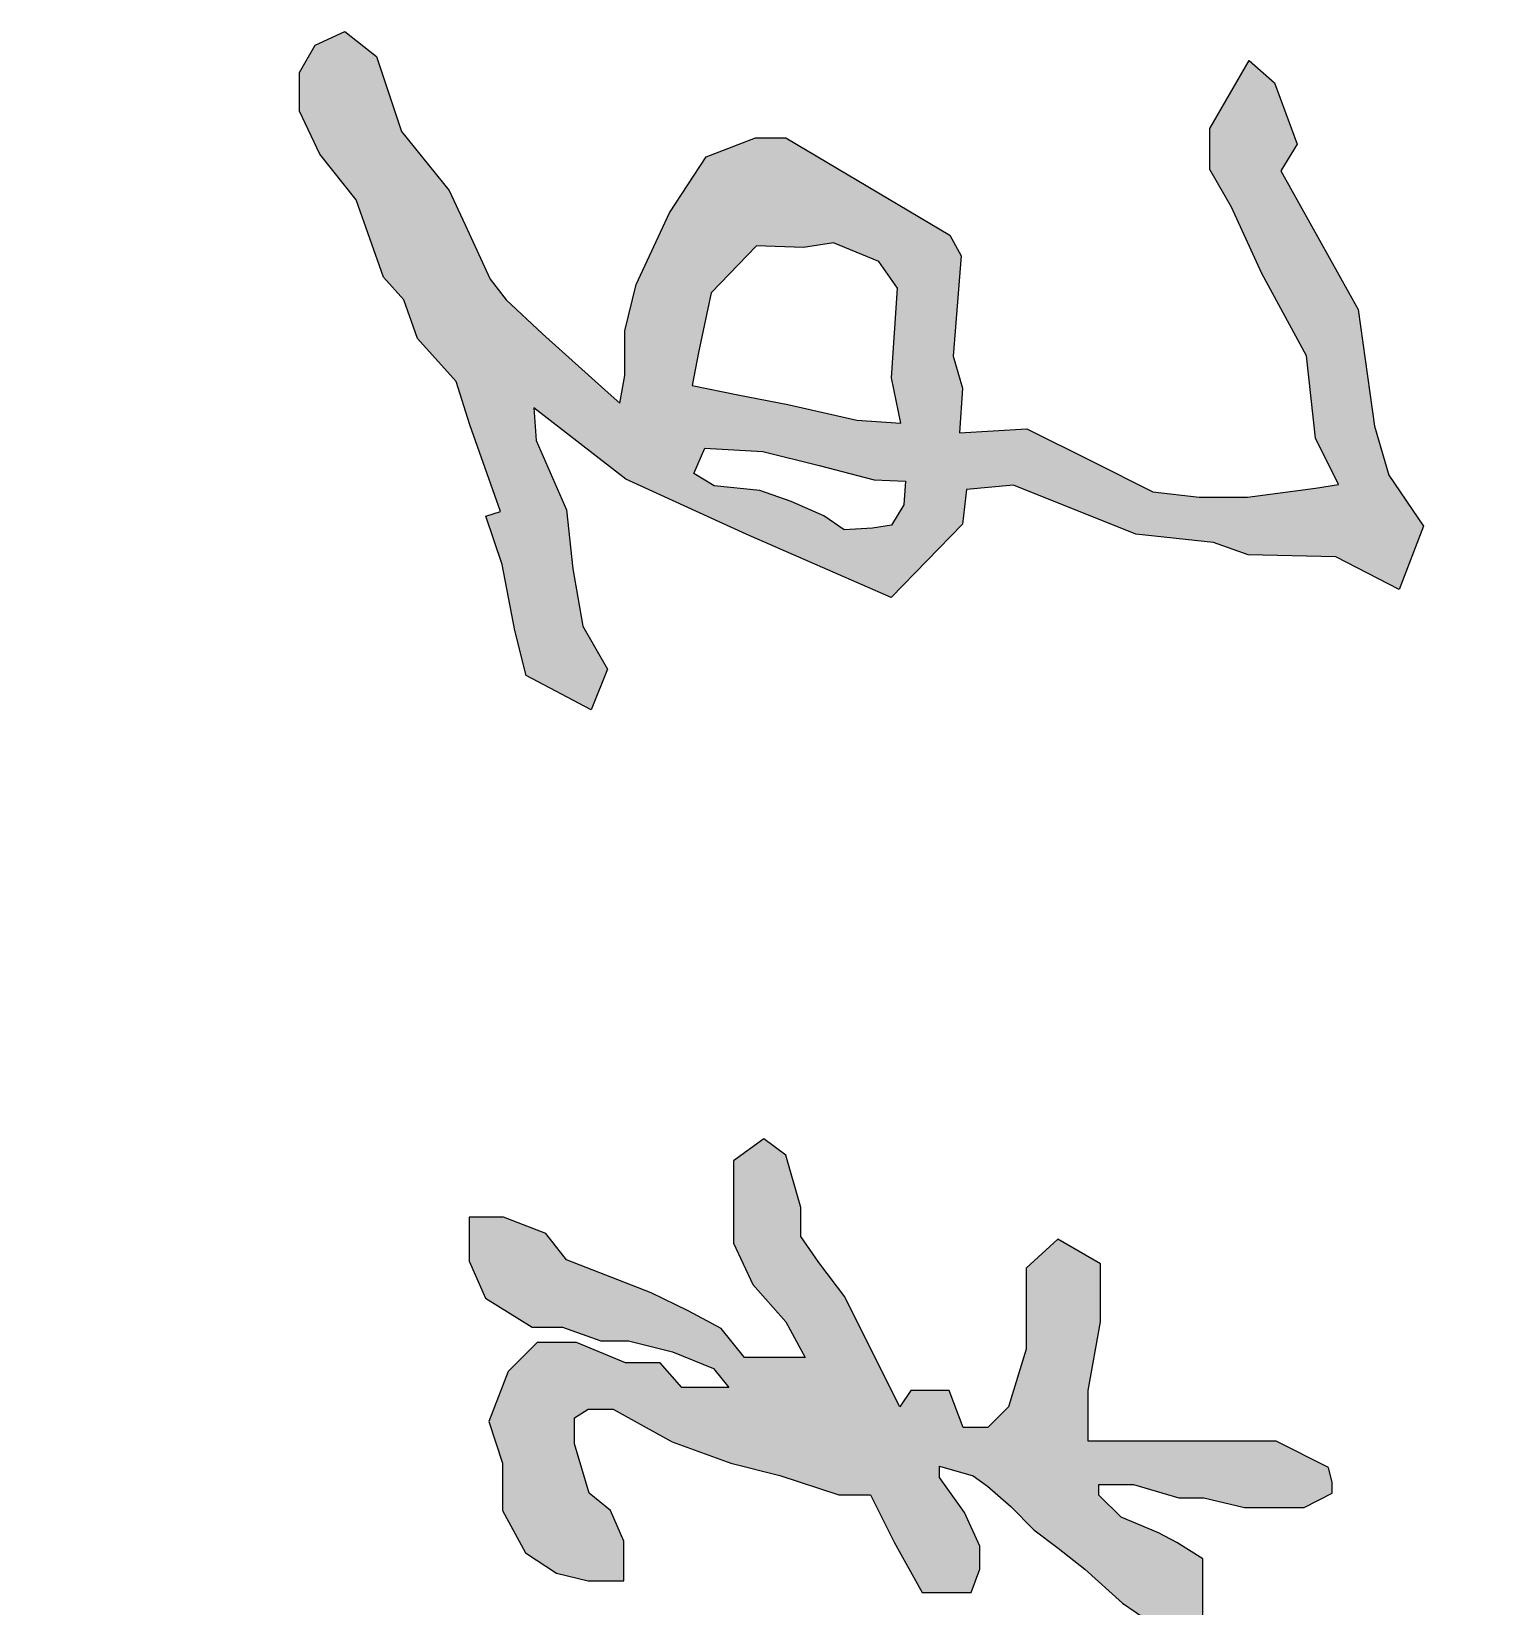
# Model space of a CAD drawing. Header units: millimetres. Extents: x 539196 to 807275, y 431843 to 1156631.
# Drawn here: x 622132 to 623285, y 518908 to 520152 of the extents above; entities that cross this region are included whole.
import ezdxf

# ---------------------------------------------------------------- set-up
doc = ezdxf.new("R2010")
doc.units = ezdxf.units.MM
doc.header["$MEASUREMENT"] = 0
doc.layers.add('SIG_TEXT', color=7, linetype='Continuous')

# ---------------------------------------------------------------- blocks, each defined once
blk = doc.blocks.new('图签11')
h = blk.add_hatch(color=1)
h.paths.add_polyline_path([(3667579.7, -353630.36), (3667594.93, -353654.14), (3667594.93, -353695.97), (3667583.51, -353743.52), (3667560.67, -353789.16), (3667538.78, -353789.16), (3667528.31, -353762.54), (3667535.92, -353715.94), (3667552.1, -353680.76), (3667562.57, -353650.33)], flags=16)
h.paths.add_polyline_path([(3667454.98, -353441.89), (3667498.76, -353419.07), (3667536.83, -353388.64), (3667554.91, -353373.43), (3667596.79, -353365.82), (3667615.82, -353365.82), (3667604.4, -353397.2), (3667574.9, -353433.33), (3667550.16, -353456.15), (3667520.65, -353478.98), (3667504.47, -353494.19), (3667454.03, -353522.72), (3667435.95, -353530.32), (3667405.49, -353549.34), (3667384.55, -353568.36), (3667399.78, -353592.13), (3667419.77, -353592.13), (3667456.89, -353565.51), (3667447.36, -353572.34), (3667435, -353594.98), (3667430.3, -353603.58), (3667417.87, -353623.51), (3667405.49, -353637.77), (3667396.93, -353661.54), (3667405.49, -353677.71), (3667432.14, -353697.68), (3667463.55, -353689.12), (3667482.58, -353678.66), (3667500.67, -353678.66), (3667483.53, -353707.19), (3667469.26, -353720.5), (3667453.08, -353738.57), (3667434.04, -353758.53), (3667422.62, -353778.5), (3667413.11, -353793.72), (3667429.29, -353821.29), (3667429.29, -353838.41), (3667465.45, -353849.82), (3667501.62, -353849.82), (3667493.05, -353989.82), (3667493.05, -354029.23), (3667493.05, -354079.62), (3667506.37, -354116.71), (3667506.37, -354128.12), (3667533.98, -354139.53), (3667559.67, -354139.53), (3667559.67, -354109.1), (3667552.06, -354087.23), (3667526.36, -354045.39), (3667526.36, -354014.96), (3667526.36, -353982.63), (3667526.36, -353936.99), (3667537.78, -353878.04), (3667537.78, -353844.76), (3667573, -353826.69), (3667602.5, -353813.38), (3667619.63, -353790.56), (3667632.98, -353730.37), (3667632.98, -353680.92), (3667619.65, -353626.72), (3667598.71, -353615.31), (3667590.15, -353589.64), (3667578.73, -353568.72), (3667553.98, -353559.21), (3667531.14, -353591.54), (3667522.58, -353620.07), (3667506.4, -353638.13), (3667449.29, -353638.13), (3667449.29, -353626.72), (3667464.52, -353603.9), (3667487.36, -353590.59), (3667496.88, -353563.97), (3667558.74, -353530.68), (3667580.63, -353530.68), (3667597.8, -353495.24), (3667590.18, -353480.02), (3667580.66, -353480.02), (3667591.13, -353461.95), (3667635.86, -353422.02), (3667650.14, -353403.95), (3667665.37, -353366.87), (3667653, -353349.75), (3667604.46, -353324.08), (3667577.81, -353324.08), (3667531.17, -353347.85), (3667489.3, -353363.06), (3667460.75, -353371.62), (3667437.9, -353382.08), (3667437.9, -353391.59), (3667437.9, -353417.26), (3667437.9, -353431.53)])
h.paths.add_polyline_path([(3667288.65, -353415.11), (3667274.05, -353444.27), (3667274.05, -353488.78), (3667274.05, -353543.27), (3667274.05, -353549.41), (3667245.64, -353549.41), (3667207.23, -353542.5), (3667196.48, -353542.5), (3667174.97, -353542.5), (3667161.15, -353566.29), (3667177.28, -353583.94), (3667222.59, -353583.94), (3667254.85, -353593.92), (3667266.37, -353605.43), (3667266.37, -353619.24), (3667245.64, -353626.91), (3667245.64, -353648.4), (3667254.85, -353654.54), (3667208.77, -353677.56), (3667193.4, -353685.24), (3667174.2, -353699.82), (3667159.61, -353709.79), (3667143.48, -353709.79), (3667114.29, -353718.24), (3667105.07, -353730.51), (3667117.36, -353747.4), (3667163.45, -353747.4), (3667186.49, -353736.65), (3667207.23, -353718.24), (3667227.2, -353707.49), (3667227.2, -353741.26), (3667211.07, -353754.3), (3667201.09, -353772.72), (3667191.1, -353793.44), (3667172.62, -353840.67), (3667158.02, -353852.18), (3667148.81, -353875.97), (3667148.81, -353895.15), (3667173.39, -353895.15), (3667194.12, -353885.94), (3667210.25, -353859.85), (3667210.25, -353842.97), (3667217.94, -353821.48), (3667217.94, -353806.13), (3667224.08, -353781.58), (3667233.3, -353758.55), (3667244.05, -353750.11), (3667244.05, -353760.86), (3667244.05, -353776.2), (3667230.23, -353788.48), (3667230.23, -353807.67), (3667218.86, -353835.07), (3667218.86, -353842.07), (3667218.86, -353857.14), (3667235.03, -353873.3), (3667263.05, -353884.06), (3667286.22, -353876.53), (3667297, -353876.53), (3667312.63, -353876.53), (3667336.34, -353863.6), (3667347.65, -353846.38), (3667351.97, -353828.61), (3667351.97, -353808.69), (3667345.5, -353808.69), (3667329.87, -353808.69), (3667312.63, -353816.22), (3667302.93, -353828.07), (3667275.44, -353836.15), (3667260.89, -353836.15), (3667256.04, -353828.61), (3667256.04, -353814.61), (3667266.28, -353796.3), (3667274.37, -353781.77), (3667286.22, -353748.92), (3667293.23, -353721.47), (3667304, -353688.62), (3667304, -353670.86), (3667330.42, -353657.71), (3667358.44, -353642.1), (3667358.44, -353614.64), (3667345.51, -353609.79), (3667332.58, -353609.79), (3667313.72, -353618.41), (3667294.32, -353632.4), (3667287.85, -353632.4), (3667293.24, -353613.56), (3667299.17, -353605.48), (3667310.48, -353592.56), (3667323.42, -353579.64), (3667333.65, -353566.18), (3667345.51, -353551.11), (3667364.37, -353530.11), (3667380.04, -353507.31), (3667375.73, -353485.24), (3667370.88, -353485.24), (3667353.64, -353485.24), (3667339.63, -353485.24), (3667330.47, -353499.77), (3667325.08, -353510), (3667316.46, -353531), (3667304.06, -353543.38), (3667298.13, -353543.38), (3667298.13, -353524), (3667305.68, -353498.7), (3667305.68, -353484.7), (3667311.07, -353462.09), (3667311.07, -353448.09), (3667311.07, -353428.71), (3667302.98, -353413.09), (3667297.06, -353413.09)])
at = {"layer": 'SIG_TEXT', "lineweight": 25}
h = blk.add_hatch(color=1, dxfattribs=at)
h.paths.add_polyline_path([(3666515.37, -353445.21), (3666549.59, -353432.67), (3666564.42, -353441.79), (3666641.98, -353398.49), (3666706.99, -353389.37), (3666734.37, -353381.39), (3666762.88, -353362.02), (3666798.24, -353375.69), (3666779.99, -353411.02), (3666778.85, -353460.02), (3666772, -353479.4), (3666767.44, -353522.7), (3666740.07, -353591.08), (3666742.35, -353617.29), (3666761.74, -353619.57), (3666802.8, -353659.45), (3666767.44, -353740.36), (3666736.65, -353807.6), (3666696.73, -353858.88), (3666714.97, -353857.74), (3666753.76, -353840.65), (3666786.83, -353837.23), (3666818.77, -353831.53), (3666842.72, -353817.85), (3666865.53, -353826.97), (3666846.32, -353863.24), (3666821.17, -353869.52), (3666784.35, -353876.7), (3666757.4, -353885.67), (3666754.71, -353877.59), (3666706.28, -353894.78), (3666682.16, -353902.39), (3666658.03, -353923.95), (3666636.45, -353931.56), (3666623.75, -353942.98), (3666580.58, -353958.2), (3666555.19, -353978.5), (3666531.07, -353989.91), (3666509.48, -353989.91), (3666494.25, -353981.03), (3666486.63, -353964.54), (3666500.6, -353946.78), (3666542.5, -353932.83), (3666575.51, -353906.19), (3666594.55, -353897.31), (3666625.02, -353883.36), (3666636.45, -353874.48), (3666655.49, -353854.18), (3666688.5, -353817.4), (3666694.27, -353810.97), (3666678.71, -353808.11), (3666653.77, -353808.11), (3666627.93, -353801.88), (3666587.85, -353783.19), (3666556.67, -353762.72), (3666545.98, -353735.13), (3666545.98, -353718.22), (3666600.32, -353626.56), (3666611.9, -353620.33), (3666668.02, -353624.78), (3666685.83, -353619.44), (3666710.77, -353621.22), (3666708.49, -353583.64), (3666726.67, -353547.27), (3666743.67, -353513.31), (3666746.67, -353487.34), (3666746.67, -353460.37), (3666741.67, -353422.42), (3666739.67, -353409.43), (3666713.68, -353422.42), (3666667.69, -353427.41), (3666621.7, -353452.38), (3666584.71, -353469.36), (3666563.72, -353481.35), (3666540.73, -353481.35), (3666502.74, -353459.37)])
h.paths.add_polyline_path([(3666705.39, -353654.02), (3666679.98, -353659.27), (3666630.04, -353655.77), (3666615.14, -353666.28), (3666604.62, -353691.66), (3666607.25, -353708.3), (3666606.38, -353734.56), (3666632.66, -353759.95), (3666665.96, -353766.95), (3666684.36, -353770.46), (3666689.62, -353745.07), (3666694.88, -353717.05), (3666703.64, -353678.53)], flags=16)
h.paths.add_polyline_path([(3666737.81, -353651.39), (3666750.96, -353652.27), (3666762.35, -353659.27), (3666764.1, -353669.78), (3666764.98, -353685.54), (3666757.09, -353696.92), (3666749.2, -353715.3), (3666743.07, -353732.81), (3666740.44, -353758.2), (3666733.43, -353769.58), (3666719.41, -353763.45), (3666721.16, -353731.06), (3666729.05, -353699.54), (3666736.94, -353668.9)], flags=16)
at = {"color": 1}
for points in [[(3667288.65, -353415.11), (3667274.05, -353444.27), (3667274.05, -353488.78), (3667274.05, -353543.27), (3667274.05, -353549.41), (3667245.64, -353549.41), (3667207.23, -353542.5), (3667196.48, -353542.5), (3667174.97, -353542.5), (3667161.15, -353566.29), (3667177.28, -353583.94), (3667222.59, -353583.94), (3667254.85, -353593.92), (3667266.37, -353605.43), (3667266.37, -353619.24), (3667245.64, -353626.91), (3667245.64, -353648.4), (3667254.85, -353654.54), (3667208.77, -353677.56), (3667193.4, -353685.24), (3667174.2, -353699.82), (3667159.61, -353709.79), (3667143.48, -353709.79), (3667114.29, -353718.24), (3667105.07, -353730.51), (3667117.36, -353747.4), (3667163.45, -353747.4), (3667186.49, -353736.65), (3667207.23, -353718.24), (3667227.2, -353707.49), (3667227.2, -353741.26), (3667211.07, -353754.3), (3667201.09, -353772.72), (3667191.1, -353793.44), (3667172.62, -353840.67), (3667158.02, -353852.18), (3667148.81, -353875.97), (3667148.81, -353895.15), (3667173.39, -353895.15), (3667194.12, -353885.94), (3667210.25, -353859.85), (3667210.25, -353842.97), (3667217.94, -353821.48), (3667217.94, -353806.13), (3667224.08, -353781.58), (3667233.3, -353758.55), (3667244.05, -353750.11), (3667244.05, -353760.86), (3667244.05, -353776.2), (3667230.23, -353788.48), (3667230.23, -353807.67), (3667218.86, -353835.07), (3667218.86, -353842.07), (3667218.86, -353857.14), (3667235.03, -353873.3), (3667263.05, -353884.06), (3667286.22, -353876.53), (3667297, -353876.53), (3667312.63, -353876.53), (3667336.34, -353863.6), (3667347.65, -353846.38), (3667351.97, -353828.61), (3667351.97, -353808.69), (3667345.5, -353808.69), (3667329.87, -353808.69), (3667312.63, -353816.22), (3667302.93, -353828.07), (3667275.44, -353836.15), (3667260.89, -353836.15), (3667256.04, -353828.61), (3667256.04, -353814.61), (3667266.28, -353796.3), (3667274.37, -353781.77), (3667286.22, -353748.92), (3667293.23, -353721.47), (3667304, -353688.62), (3667304, -353670.86), (3667330.42, -353657.71), (3667358.44, -353642.1), (3667358.44, -353614.64), (3667345.51, -353609.79), (3667332.58, -353609.79), (3667313.72, -353618.41), (3667294.32, -353632.4), (3667287.85, -353632.4), (3667293.24, -353613.56), (3667299.17, -353605.48), (3667310.48, -353592.56), (3667323.42, -353579.64), (3667333.65, -353566.18), (3667345.51, -353551.11), (3667364.37, -353530.11), (3667380.04, -353507.31)], [(3667370.88, -353485.24), (3667353.64, -353485.24), (3667339.63, -353485.24), (3667330.47, -353499.77), (3667325.08, -353510), (3667316.46, -353531), (3667304.06, -353543.38), (3667298.13, -353543.38), (3667298.13, -353524), (3667305.68, -353498.7), (3667305.68, -353484.7), (3667311.07, -353462.09), (3667311.07, -353448.09), (3667311.07, -353428.71), (3667302.98, -353413.09), (3667297.06, -353413.09), (3667288.65, -353415.11)]]:
    blk.add_lwpolyline(points, dxfattribs=at)
at = {"layer": 'SIG_TEXT', "color": 1, "lineweight": 25}
for points in [[(3666515.37, -353445.21), (3666549.59, -353432.67), (3666564.42, -353441.79), (3666641.98, -353398.49), (3666706.99, -353389.37), (3666734.37, -353381.39), (3666762.88, -353362.02), (3666798.24, -353375.69), (3666779.99, -353411.02), (3666778.85, -353460.02), (3666772, -353479.4), (3666767.44, -353522.7), (3666740.07, -353591.08), (3666742.35, -353617.29), (3666761.74, -353619.57), (3666802.8, -353659.45), (3666767.44, -353740.36), (3666736.65, -353807.6), (3666736.65, -353807.6), (3666696.73, -353858.88), (3666714.97, -353857.74), (3666753.76, -353840.65), (3666786.83, -353837.23), (3666818.77, -353831.53), (3666842.72, -353817.85), (3666865.53, -353826.97), (3666846.32, -353863.24), (3666821.17, -353869.52), (3666784.35, -353876.7), (3666757.4, -353885.67), (3666754.71, -353877.59), (3666706.28, -353894.78), (3666682.16, -353902.39), (3666658.03, -353923.95), (3666636.45, -353931.56), (3666623.75, -353942.98), (3666580.58, -353958.2), (3666555.19, -353978.5), (3666531.07, -353989.91), (3666509.48, -353989.91), (3666494.25, -353981.03), (3666486.63, -353964.54), (3666500.6, -353946.78), (3666542.5, -353932.83), (3666575.51, -353906.19), (3666594.55, -353897.31), (3666625.02, -353883.36), (3666636.45, -353874.48), (3666655.49, -353854.18), (3666688.5, -353817.4), (3666694.27, -353810.97), (3666678.71, -353808.11), (3666653.77, -353808.11), (3666627.93, -353801.88), (3666587.85, -353783.19), (3666556.67, -353762.72), (3666545.98, -353735.13), (3666545.98, -353718.22), (3666600.32, -353626.56), (3666611.9, -353620.33), (3666668.02, -353624.78), (3666685.83, -353619.44), (3666710.77, -353621.22), (3666708.49, -353583.64), (3666726.67, -353547.27), (3666743.67, -353513.31), (3666746.67, -353487.34), (3666746.67, -353460.37), (3666741.67, -353422.42), (3666741.67, -353422.42), (3666739.67, -353409.43), (3666713.68, -353422.42), (3666667.69, -353427.41), (3666621.7, -353452.38), (3666584.71, -353469.36), (3666563.72, -353481.35), (3666540.73, -353481.35), (3666502.74, -353459.37), (3666515.37, -353445.21)], [(3666705.39, -353654.02), (3666679.98, -353659.27), (3666630.04, -353655.77), (3666615.14, -353666.28), (3666604.62, -353691.66), (3666607.25, -353708.3), (3666606.38, -353734.56), (3666632.66, -353759.95), (3666665.96, -353766.95), (3666684.36, -353770.46), (3666689.62, -353745.07), (3666694.88, -353717.05), (3666703.64, -353678.53), (3666705.39, -353654.02)], [(3666737.81, -353651.39), (3666750.96, -353652.27), (3666762.35, -353659.27), (3666764.1, -353669.78), (3666764.98, -353685.54), (3666757.09, -353696.92), (3666749.2, -353715.3), (3666743.07, -353732.81), (3666740.44, -353758.2), (3666733.43, -353769.58), (3666719.41, -353763.45), (3666721.16, -353731.06), (3666729.05, -353699.54), (3666736.94, -353668.9), (3666737.81, -353651.39)]]:
    blk.add_lwpolyline(points, dxfattribs=at)

msp = doc.modelspace()

# ---------------------------------------------------------------- block references
at = {"xscale": 1.41428571427241, "yscale": 1.41428571427241, "zscale": 1.414285714285714, "rotation": 270}
msp.add_blockref('图签11', (1122986.5, 5705612.1), dxfattribs=at)

doc.saveas('drawing.dxf')
